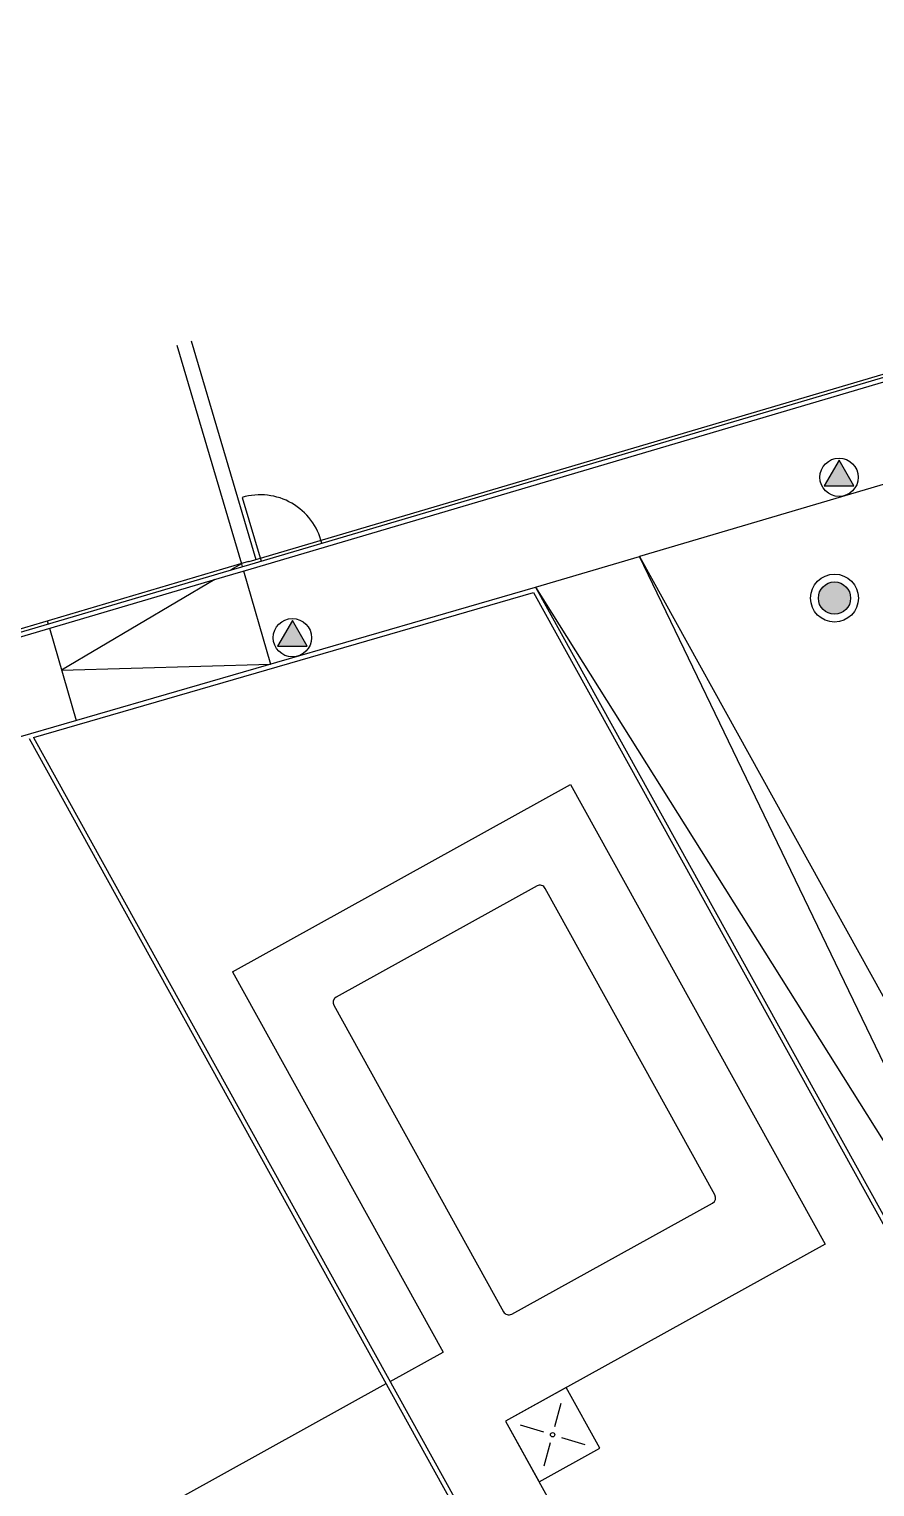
# Model space of a CAD drawing. Header units: millimetres. Extents: x 441156 to 441876, y 4514765 to 4515211.
# Drawn here: x 441656.49 to 441670.49, y 4514815.75 to 4514839.89 of the extents above; entities that cross this region are included whole.
import ezdxf

# ---------------------------------------------------------------- set-up
doc = ezdxf.new("R2010")
doc.units = ezdxf.units.MM
doc.layers.add('01_eléctrico', color=170, linetype='Continuous')
doc.layers.add('01_piscinas', color=254, linetype='Continuous')

msp = doc.modelspace()

# ---------------------------------------------------------------- hatches: boundary and pattern name
at = {"layer": '01_eléctrico'}
h = msp.add_hatch(color=256, dxfattribs=at)
h.dxf.hatch_style = 1
h.paths.add_polyline_path([(441670.14954349, 4514832.32760863), (441669.90278443, 4514832.75500787), (441669.65602536, 4514832.32760863)])
h = msp.add_hatch(color=256, dxfattribs=at)
h.dxf.hatch_style = 1
edge = h.paths.add_edge_path()
edge.add_arc((441669.82724458, 4514830.46881669), 0.26712452, 0, 360)
h = msp.add_hatch(color=256, dxfattribs=at)
h.dxf.hatch_style = 1
h.paths.add_polyline_path([(441661.09909043, 4514829.67101693), (441660.85233137, 4514830.09841617), (441660.6055723, 4514829.67101693)])

# ---------------------------------------------------------------- linework, layer by layer
for points, elevation in [([(441670.14954349, 4514832.32760863), (441669.90278443, 4514832.75500787), (441669.65602536, 4514832.32760863)], 0.00000168), ([(441661.09909043, 4514829.67101693), (441660.85233137, 4514830.09841617), (441660.6055723, 4514829.67101693)], 0.00000149)]:
    msp.add_lwpolyline(points, close=True, dxfattribs=dict(at, elevation=elevation))
for centre, radius in [((441669.90278443, 4514832.47007504, 0.00000168), 0.31727935), ((441669.82724458, 4514830.46881669, 0.00000053), 0.39659919), ((441669.82724458, 4514830.46881669, 0.00000053), 0.26712452), ((441660.85233137, 4514829.81348335, 0.00000149), 0.31727935)]:
    msp.add_circle(centre, radius, dxfattribs=at)
at = {"layer": '01_piscinas'}
for p, q in [((441658.93700454, 4514834.65840832, 0.00000053), (441660.00675772, 4514831.03777286, 0.00000053)), ((441659.1767586, 4514834.72924609, 0.00000053), (441660.24651175, 4514831.10861072, 0.00000053)), ((441660.13372759, 4514831.0752875, 0.00000053), (441672.02760741, 4514834.58945399, 0.00000053)), ((441660.02091942, 4514832.13682913, 0.00000053), (441660.33250224, 4514831.08226081, 0.00000053)), ((441659.69738347, 4514830.94636513, 0.00000053), (441655.6000796, 4514829.73861566, 0.00000053)), ((441660.12663476, 4514831.07319174, 0.00000053), (441659.69738347, 4514830.94636513, 0.00000053)), ((441660.00675772, 4514831.03777287, 0.00000053), (441659.83232714, 4514830.93447905, -0.00000109)), ((441660.00675772, 4514831.03777287, 0.00000053), (441660.02057771, 4514830.99009957, -0.00000106)), ((441660.12663476, 4514831.07319174, 0.00000053), (441660.13372759, 4514831.0752875, 0.00000053)), ((441664.87792904, 4514830.65012054, -0.00005645), (441666.59596808, 4514831.15983481, -0.00005505)), ((441666.59596808, 4514831.15983481, -0.00005505), (441674.08085771, 4514817.63571873, 0.00000131)), ((441673.31528599, 4514817.2120149, 0.00000131), (441666.59596808, 4514831.15983481, 0.00000131)), ((441659.56914483, 4514830.77862848, -0.00000354), (441657.02986749, 4514829.27492625, -0.00002719)), ((441660.04145998, 4514830.91806431, -0.00000347), (441660.48804251, 4514829.3775381, -0.0000549)), ((441633.46705023, 4514821.54443353, -0.00000034), (441664.87792904, 4514830.65012054, 0.00000131)), ((441656.56799348, 4514828.16306888, -0.00004694), (441664.84130259, 4514830.56141513, -0.00006365)), ((441664.84130259, 4514830.56141513, -0.00005623), (441672.44777637, 4514816.81761403, 0.00000104)), ((441664.87792904, 4514830.65012054, -0.00005645), (441672.54971427, 4514816.78831106, 0.00000131)), ((441664.87792904, 4514830.65012054, -0.00005645), (441673.31528599, 4514817.2120149, 0.00000131)), ((441656.79347343, 4514830.09038863, 0.00000004), (441656.80729309, 4514830.04271649, -0.00000155)), ((441656.8281753, 4514829.97068144, -0.00000396), (441657.27050988, 4514828.44480887, -0.0000549)), ((441657.02986749, 4514829.27492625, -0.00002719), (441660.48804251, 4514829.3775381, -0.0000549)), ((441656.49412464, 4514828.14165507, -0.00006325), (441665.03266741, 4514812.71373974, 0.00000104)), ((441656.56799348, 4514828.16306888, -0.00006319), (441665.09828784, 4514812.75005721, 0.00000104)), ((441659.85883288, 4514824.28211843, -0.0000436), (441665.45844318, 4514827.38120934, -0.0000436)), ((441665.45844318, 4514827.38120934, -0.0000436), (441669.67126988, 4514819.76923908, -0.0000436)), ((441664.90200621, 4514825.70172662, -0.0000436), (441661.57723759, 4514823.86164139, -0.0000436)), ((441667.84647455, 4514820.58800916, -0.0000436), (441665.03792342, 4514825.662656, -0.0000436)), ((441659.85883288, 4514824.28211843, -0.0000436), (441663.34593737, 4514817.98142353, -0.0000436)), ((441661.53816698, 4514823.72572418, -0.0000436), (441664.34671811, 4514818.65107735, -0.0000436)), ((441664.48263531, 4514818.61200673, -0.0000436), (441667.80740393, 4514820.45209195, -0.0000436)), ((441669.67126988, 4514819.76923908, -0.0000436), (441664.37788826, 4514816.83962971, -0.0000436)), ((441662.47089272, 4514817.49738128, -0.0000436), (441663.34593737, 4514817.98142352, -0.0000436)), ((441656.9929964, 4514814.46721222, -0.0000436), (441662.40526437, 4514817.46107811, -0.0000436)), ((441665.19572031, 4514816.75009286, -0.00001328), (441665.30051125, 4514817.14006811, -0.00001328)), ((441664.37788826, 4514816.83962971, -0.00001328), (441666.27945563, 4514813.40377172, -0.00001328)), ((441664.6227792, 4514816.77939514, -0.00001328), (441665.009106, 4514816.66102668, -0.00001328)), ((441665.02061553, 4514816.09844744, -0.00001328), (441665.12540646, 4514816.48842269, -0.00001328)), ((441665.30728998, 4514816.5696647, -0.00001328), (441665.69361678, 4514816.45129624, -0.00001328))]:
    msp.add_line(p, q, dxfattribs=at)
for points, elevation in [([(441622.00757209, 4514840.63501794), (441632.52864328, 4514823.04287855), (441632.64832167, 4514823.07724494), (441638.61483934, 4514824.80916876), (441645.11524408, 4514826.68567649), (441649.70629411, 4514828.01100024), (441655.61545577, 4514829.69140232), (441659.71298961, 4514830.89921958), (441660.14940234, 4514831.0281621), (441672.04321536, 4514834.54230884), (441675.11646557, 4514835.44102805), (441675.15936849, 4514835.45357427), (441680.33903137, 4514836.96827767, 0.0058354666), (441688.4192397, 4514839.28872511, -0.0022571436), (441689.0049603, 4514839.4343453, -0.0023177097), (441689.60607707, 4514839.57795839, -0.0002338764), (441689.62135547, 4514839.58154858, -0.0001087055), (441689.64962961, 4514839.58815283, -0.0248112764), (441696.17332589, 4514840.77281209, -0.026463513), (441703.20086117, 4514841.36220903, -0.0051616495), (441704.57701796, 4514841.39033601, -0.0227587176), (441712.89889647, 4514841.09564258), (441717.92559364, 4514840.78954602), (441733.87982224, 4514839.81802652)], 0.00000053), ([(441621.93330468, 4514840.61307697), (441632.49388927, 4514822.95486776), (441632.66912556, 4514823.00518795), (441638.63569375, 4514824.73712644), (441645.13604536, 4514826.61361882), (441649.72695212, 4514827.93890122), (441655.63631626, 4514829.61936088), (441659.73419507, 4514830.82727982), (441660.17065367, 4514830.95623588), (441672.06436647, 4514834.47035301), (441675.13751639, 4514835.3690429), (441675.18041931, 4514835.38158912), (441680.35948762, 4514836.89611864, 0.0058339136), (441688.43923108, 4514839.21642046, -0.0022510891), (441689.02272697, 4514839.36148005, -0.002317905), (441689.62321722, 4514839.5049432, -0.0002346539), (441689.63847788, 4514839.50852925, -0.0001087055), (441689.66667297, 4514839.51511501, -0.0248121987), (441696.1832943, 4514840.69847709, -0.0264644379), (441703.20316775, 4514841.2872445, -0.0051616495), (441704.5777764, 4514841.31533984, -0.0227607777), (441712.89358578, 4514841.02082704), (441717.92103502, 4514840.71468469), (441733.87793437, 4514839.74300255)], 0.00000053), ([(441691.15105936, 4514838.18205059, 0.0043910674), (441690.03447759, 4514837.93181474, 0.0001087055), (441690.00799427, 4514837.92562941, 0.0002530211), (441689.99314026, 4514837.92213834, 0.0023223363), (441689.40620245, 4514837.78191859, 0.0021175107), (441688.87065221, 4514837.64893041, -0.0058002285), (441680.80125244, 4514835.33186317), (441675.63505131, 4514833.82109643), (441675.59214837, 4514833.8085502), (441672.52117146, 4514832.91049578), (441666.59596808, 4514831.15983481)], 0.00000131)]:
    msp.add_lwpolyline(points, format="xyb", dxfattribs=dict(at, elevation=elevation))
at = {"layer": '01_piscinas', "elevation": -0.00001328}
msp.add_lwpolyline([(441664.37788826, 4514816.83962971), (441664.93475616, 4514815.83344972), (441665.94093614, 4514816.39031762), (441665.38406824, 4514817.39649761)], close=True, dxfattribs=at)
at = {"layer": '01_piscinas'}
msp.add_circle((441665.1594122, 4514816.61497366, -0.00001328), 0.035, dxfattribs=at)
for centre, radius, start, end in [((441660.31843798, 4514831.12986205, 0.00000053), 1.05, 13.750815813, 106.460305579), ((441664.95042951, 4514825.6142327, -0.0000436), 0.1, 28.962229783, 118.962229839), ((441661.62566089, 4514823.77414748, -0.0000436), 0.1, 118.962229839, 208.962229783), ((441667.75898064, 4514820.53958586, -0.0000436), 0.1, 298.962229839, 28.962229783), ((441664.43421202, 4514818.69950064, -0.0000436), 0.1, 208.962229783, 298.962229839)]:
    msp.add_arc(centre, radius, start, end, dxfattribs=at)

doc.saveas('drawing.dxf')
